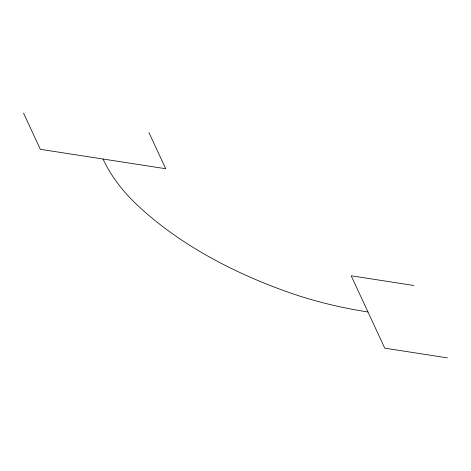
<?xml version="1.0" encoding="UTF-8"?>
<svg xmlns="http://www.w3.org/2000/svg" width="471" height="471" viewBox="0 0 471 471"><rect width="100%" height="100%" fill="white"/><g stroke="black" fill="none" stroke-linecap="round" stroke-linejoin="round"><path stroke-width="0.71" d="M413.856 285.485L351.172 275.788L384.766 348.169L447.45 357.866M148.918 132.528L165.715 168.718L40.347 149.325L23.55 113.134M367.969 311.979A302.753 174.794 0 0 1 287.911 292.097A457.376 264.06 0 0 1 137.467 205.238A302.753 174.794 0 0 1 103.031 159.021"/></g></svg>
